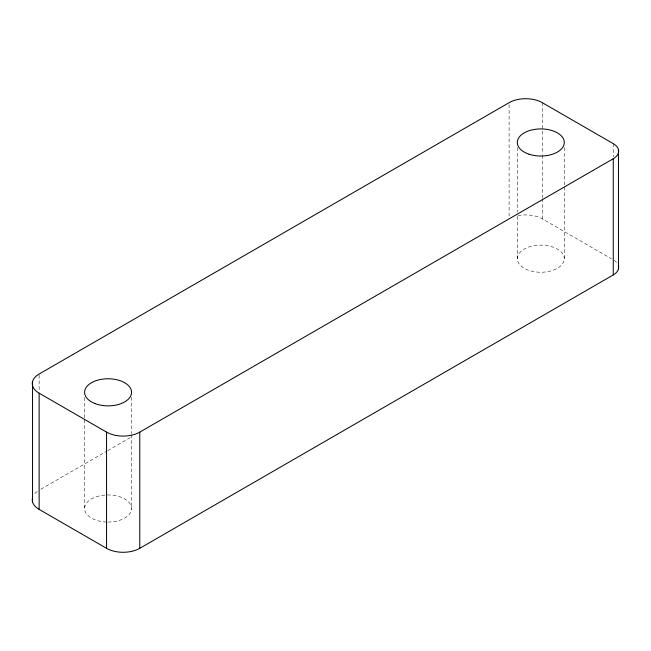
<?xml version="1.0" encoding="UTF-8"?>
<svg xmlns="http://www.w3.org/2000/svg" width="651" height="651" viewBox="0 0 651 651"><rect width="100%" height="100%" fill="white"/><g stroke="black" fill="none" stroke-linecap="round" stroke-linejoin="round"><path stroke-width="0.49" stroke-dasharray="3.25 2.44" d="M40.899 489.202L106.902 451.094M107.781 450.582L132.43 436.357M517.944 215.676A23.485 13.557 0 0 1 542.316 218.882L611.509 258.838M613.258 143.643L613.258 156.777M564.287 147.533L564.287 185.934M564.287 186.943L564.287 258.683A23.485 13.557 0 0 1 529.06 270.425A23.485 13.557 0 0 1 529.06 246.941A23.485 13.557 0 0 1 564.287 258.683M542.316 102.679L542.316 154.214M542.316 155.223L542.316 197.668M542.316 198.677L542.316 218.882M517.317 147.533L517.317 212.202M517.317 216.246L517.317 258.683M509.098 104.705L509.098 216.864M131.502 397.265L131.502 433.639M131.502 434.648L131.502 509.424M84.646 397.476L84.646 418.691M84.646 419.7L84.646 507.609M39.141 375.025L39.141 391.194M614.048 260.335A18.505 10.685 0 0 1 617.775 264.103M34.82 493.645A23.485 13.557 0 0 1 39.141 490.219M106.504 522.045A23.485 13.557 0 0 1 88.406 501.107A23.485 13.557 0 0 1 128.89 502.238A23.485 13.557 0 0 1 107.374 522.069"/><path stroke-width="0.98" d="M39.141 393.188L106.561 432.118A23.485 13.557 0 0 0 139.77 432.118L613.258 158.746A18.505 10.685 0 0 0 613.258 143.643L542.316 102.679A23.485 13.557 0 0 0 509.098 102.679L39.141 374.016A23.485 13.557 0 0 0 39.141 393.188L39.141 509.391L106.561 548.321A23.485 13.557 0 0 0 139.77 548.321L613.258 274.95A18.505 10.685 0 0 0 618.45 265.73M618.45 149.527L618.45 269.075M613.258 158.746L613.258 274.95M139.77 432.118L139.77 548.321M106.561 432.118L106.561 548.321M32.55 381.478L32.55 501.921M39.141 509.391A23.485 13.557 0 0 1 32.55 497.681M94.997 403.579A23.485 13.557 0 0 0 131.502 393.22A23.485 13.557 0 0 0 97.715 380.151A23.485 13.557 0 0 0 94.997 403.579M529.06 154.222A23.485 13.557 0 0 0 564.287 142.479A23.485 13.557 0 0 0 529.06 130.737A23.485 13.557 0 0 0 529.06 154.222"/></g></svg>
